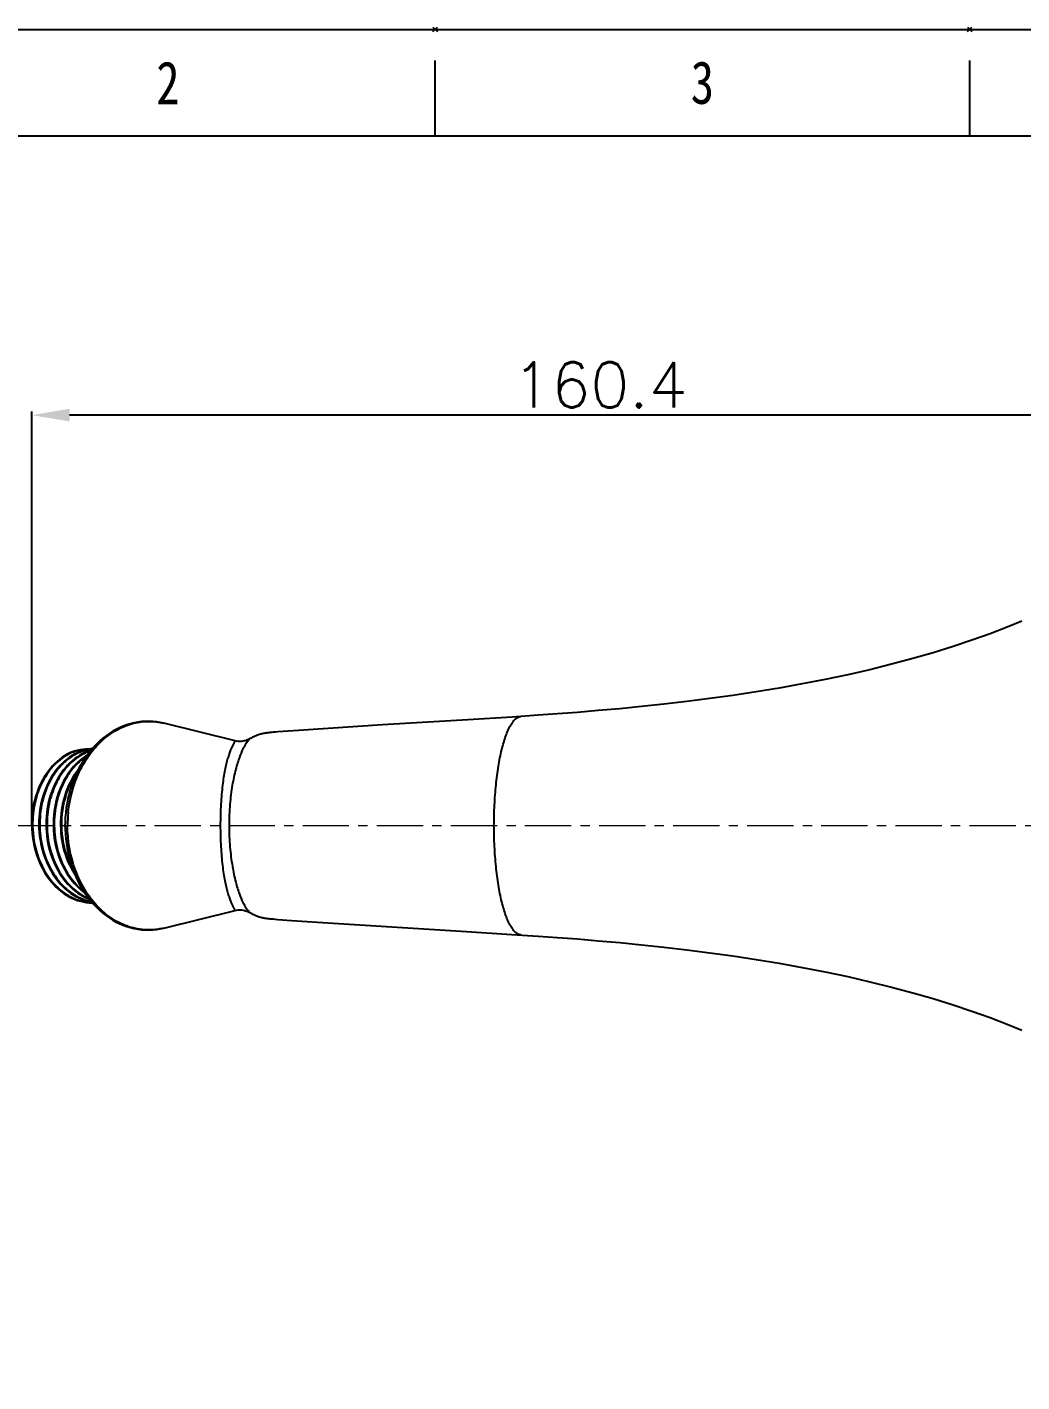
# Model space of a CAD drawing. Header units: millimetres. Extents: x 1241 to 1836, y -3 to 418.
# Drawn here: x 1343.3 to 1474.9, y 238.5 to 417.7 of the extents above; entities that cross this region are included whole.
import ezdxf

# ---------------------------------------------------------------- set-up
doc = ezdxf.new("R2010")
doc.units = ezdxf.units.MM
doc.header["$LTSCALE"] = 32.67
doc.header["$PDMODE"] = 3
doc.header["$PDSIZE"] = 0.3
doc.linetypes.add('CENTER', pattern=[0.6, 0.375, -0.075, 0.075, -0.075])
doc.layers.get('0').update_dxf_attribs({"linetype": 'CONTINUOUS'})
doc.layers.get('Defpoints').update_dxf_attribs({"linetype": 'CONTINUOUS'})
doc.layers.add('1', color=7, linetype='CONTINUOUS')
doc.layers.add('\\M+5B3DF\\M+5B4E7\\M+5CFDF', color=3, linetype='CONTINUOUS', lineweight=18)
doc.layers.add('\\M+5D6D0\\M+5D0C4\\M+5CFDF', color=1, linetype='CENTER', lineweight=18)
doc.styles.add('\\M+5CAFD\\M+5D7D6', font='txt.shx')
doc.styles.get("Standard").update_dxf_attribs({"font": 'txt', "width": 0.8})
doc.dimstyles.new('X\\M+5B3DF\\M+5B4E7\\M+5D1F9\\M+5CABD', dxfattribs={"dimtxt": 2, "dimasz": 1.5, "dimexe": 0.5, "dimexo": 0, "dimgap": 1, "dimtad": 1, "dimtoh": 1, "dimdec": 1, "dimzin": 1, "dimdsep": 46, "dimtxsty": '\\M+5CAFD\\M+5D7D6', "dimcen": 0, "dimadec": 0, "dimazin": 0, "dimtfac": 1, "dimtdec": 1, "dimtmove": 0, "dimatfit": 3, "dimfxl": 0, "dimtolj": 1, "dimtzin": 0, "dimarcsym": 0})

# ---------------------------------------------------------------- blocks, each defined once
blk = doc.blocks.new('*D56')
at = {"layer": '\\M+5B3DF\\M+5B4E7\\M+5CFDF', "color": 0, "lineweight": -2}
for p, q in [((1343.87, 312.11), (1343.87, 366.84)), ((1499.31, 366.34), (1348.87, 366.34)), ((1504.31, 309.65), (1504.31, 366.84))]:
    blk.add_line(p, q, dxfattribs=at)
at = {"layer": '\\M+5B3DF\\M+5B4E7\\M+5CFDF', "color": 0}
for points in [[(1348.87, 367.18), (1348.87, 365.51), (1343.87, 366.34)], [(1499.31, 367.18), (1499.31, 365.51), (1504.31, 366.34)]]:
    blk.add_solid(points, dxfattribs=at)
at = {"layer": 'Defpoints', "color": 0}
for p in [(1343.87, 366.34), (1343.87, 312.11), (1504.31, 309.65)]:
    blk.add_point(p, dxfattribs=at)
at = {"layer": '\\M+5B3DF\\M+5B4E7\\M+5CFDF', "color": 0, "insert": (1419.05, 373.34), "char_height": 6, "attachment_point": 2, "style": '\\M+5CAFD\\M+5D7D6'}
blk.add_mtext('\\A1;160.4', dxfattribs=at)

msp = doc.modelspace()

# ---------------------------------------------------------------- linework, layer by layer
for p, q in [((1397.24, 403.22), (1397.24, 413.22)), ((1467.95, 403.22), (1467.95, 413.22)), ((1821.48, 403.22), (1255.83, 403.22))]:
    msp.add_line(p, q)
msp.add_lwpolyline([(1241.69, 417.36), (1835.62, 417.36), (1835.62, -2.64), (1241.69, -2.64)], close=True)
for p in [(1397.24, 417.36), (1467.95, 417.36)]:
    msp.add_point(p)
at = {"layer": '1', "color": 7, "linetype": 'Continuous'}
for p, q in [((1407.43, 326.42), (1401.58, 326.06)), ((1410.88, 326.65), (1407.43, 326.42)), ((1370.78, 323.25), (1361.34, 325.61)), ((1374.94, 324.3), (1374.87, 324.29)), ((1375, 324.31), (1374.94, 324.3)), ((1375.06, 324.32), (1375, 324.31)), ((1375.12, 324.32), (1375.06, 324.32)), ((1375.22, 324.34), (1375.12, 324.32)), ((1375.28, 324.34), (1375.22, 324.34)), ((1375.37, 324.35), (1375.28, 324.34)), ((1375.51, 324.37), (1375.37, 324.35)), ((1375.65, 324.38), (1375.51, 324.37)), ((1375.83, 324.4), (1375.65, 324.38)), ((1376.07, 324.42), (1375.83, 324.4)), ((1376.43, 324.45), (1376.07, 324.42)), ((1379.15, 324.65), (1376.43, 324.45)), ((1390.28, 325.37), (1379.15, 324.65)), ((1401.58, 326.06), (1390.28, 325.37)), ((1370.76, 323.26), (1370.76, 323.26)), ((1372.77, 323.56), (1372.76, 323.55)), ((1374.81, 324.28), (1374.75, 324.27)), ((1374.87, 324.29), (1374.81, 324.28)), ((1349.52, 321.9), (1349.15, 321.78)), ((1349.15, 321.78), (1349.15, 321.78)), ((1350.27, 321.85), (1349.91, 321.69)), ((1350.91, 321.72), (1350.56, 321.54)), ((1347, 314.9), (1346.91, 314.42)), ((1370.76, 300.84), (1370.76, 300.84)), ((1372.77, 300.54), (1372.77, 300.54)), ((1374.86, 299.81), (1374.93, 299.8)), ((1374.93, 299.8), (1374.99, 299.79)), ((1374.99, 299.79), (1375.05, 299.78)), ((1375.05, 299.78), (1375.12, 299.78)), ((1375.12, 299.78), (1375.18, 299.77)), ((1375.18, 299.77), (1375.28, 299.76)), ((1375.28, 299.76), (1375.38, 299.75)), ((1375.38, 299.75), (1375.48, 299.74)), ((1375.48, 299.74), (1375.62, 299.72)), ((1375.62, 299.72), (1375.81, 299.71)), ((1375.81, 299.71), (1376.05, 299.68)), ((1376.05, 299.68), (1376.42, 299.65)), ((1376.42, 299.65), (1378.22, 299.52)), ((1378.22, 299.52), (1383.74, 299.14)), ((1383.74, 299.14), (1401.38, 298.05)), ((1401.38, 298.05), (1407.39, 297.68))]:
    msp.add_line(p, q, dxfattribs=at)
for points in [[(1474.85, 339.11), (1472.91, 338.31), (1470.64, 337.43), (1468.25, 336.57), (1465.74, 335.74), (1463.12, 334.92), (1460.41, 334.14), (1457.61, 333.4), (1454.74, 332.68), (1451.81, 332.01), (1448.82, 331.38), (1445.79, 330.8), (1442.74, 330.25), (1439.68, 329.75), (1436.6, 329.28), (1433.55, 328.86), (1430.51, 328.48), (1427.5, 328.13), (1424.54, 327.81), (1421.65, 327.52), (1418.81, 327.26), (1416.07, 327.03), (1413.42, 326.83), (1410.88, 326.65)], [(1361.34, 325.61), (1360.85, 325.71), (1360.36, 325.79), (1359.87, 325.83), (1359.38, 325.85), (1358.89, 325.84), (1358.39, 325.81), (1357.9, 325.74), (1357.41, 325.65), (1356.93, 325.53), (1356.45, 325.39), (1355.97, 325.21), (1355.5, 325.01), (1355.04, 324.78), (1354.59, 324.53), (1354.14, 324.25), (1353.71, 323.94), (1353.28, 323.61), (1352.87, 323.26), (1352.47, 322.88), (1352.08, 322.48), (1351.71, 322.05), (1351.36, 321.61), (1351.02, 321.14), (1350.7, 320.66), (1350.39, 320.16), (1350.11, 319.64), (1349.84, 319.1), (1349.59, 318.55), (1349.37, 317.99), (1349.16, 317.41), (1348.97, 316.83), (1348.81, 316.23), (1348.66, 315.63), (1348.54, 315.01), (1348.44, 314.39), (1348.37, 313.77), (1348.31, 313.14), (1348.28, 312.51), (1348.27, 312.05)], [(1372.76, 323.56), (1372.73, 323.54), (1372.64, 323.49), (1372.55, 323.44), (1372.43, 323.39), (1372.3, 323.34), (1372.15, 323.29), (1371.98, 323.25), (1371.79, 323.21), (1371.59, 323.19), (1371.37, 323.18), (1371.16, 323.19), (1370.96, 323.22), (1370.78, 323.25)], [(1374.75, 324.27), (1374.71, 324.27), (1374.68, 324.26), (1374.64, 324.26), (1374.61, 324.25), (1374.57, 324.24), (1374.53, 324.23), (1374.49, 324.23), (1374.45, 324.22), (1374.41, 324.21), (1374.36, 324.2), (1374.32, 324.19), (1374.27, 324.18), (1374.22, 324.16), (1374.16, 324.15), (1374.1, 324.13), (1374.04, 324.12), (1373.97, 324.09), (1373.89, 324.07), (1373.81, 324.04), (1373.73, 324.01), (1373.64, 323.98), (1373.54, 323.94), (1373.44, 323.9), (1373.34, 323.85), (1373.23, 323.8), (1373.12, 323.75), (1373.01, 323.69), (1372.9, 323.63), (1372.78, 323.57), (1372.77, 323.56)], [(1349.15, 321.78), (1348.9, 321.67), (1348.55, 321.49), (1348.21, 321.29), (1347.87, 321.06), (1347.54, 320.81), (1347.23, 320.55), (1346.92, 320.26), (1346.62, 319.95), (1346.34, 319.63), (1346.07, 319.28), (1345.81, 318.92), (1345.56, 318.54), (1345.33, 318.15), (1345.12, 317.74), (1344.92, 317.32), (1344.74, 316.89), (1344.57, 316.45), (1344.42, 315.99), (1344.29, 315.53), (1344.17, 315.05), (1344.08, 314.58), (1344, 314.09), (1343.94, 313.6), (1343.9, 313.11), (1343.87, 312.61), (1343.87, 312.11), (1343.88, 311.61), (1343.92, 311.12), (1343.97, 310.62), (1344.04, 310.13), (1344.13, 309.64), (1344.23, 309.16), (1344.36, 308.69), (1344.5, 308.22), (1344.66, 307.77), (1344.84, 307.32), (1345.03, 306.88), (1345.24, 306.46), (1345.47, 306.05), (1345.71, 305.65), (1345.97, 305.27), (1346.24, 304.91), (1346.52, 304.56), (1346.82, 304.23), (1347.12, 303.92), (1347.44, 303.62), (1347.77, 303.35), (1348.11, 303.1), (1348.46, 302.87), (1348.82, 302.66), (1349.18, 302.47), (1349.55, 302.31), (1349.93, 302.17), (1350.31, 302.05), (1350.7, 301.96), (1351.09, 301.89), (1351.48, 301.84), (1351.87, 301.82), (1351.91, 301.82)], [(1349.91, 321.69), (1349.55, 321.51), (1349.21, 321.31), (1348.87, 321.09), (1348.54, 320.85), (1348.22, 320.58), (1347.92, 320.3), (1347.62, 320), (1347.33, 319.67), (1347.06, 319.33), (1346.8, 318.97), (1346.55, 318.6), (1346.32, 318.21), (1346.1, 317.8), (1345.9, 317.39), (1345.72, 316.95), (1345.55, 316.51), (1345.39, 316.06), (1345.26, 315.6), (1345.14, 315.12), (1345.04, 314.65), (1344.96, 314.16), (1344.9, 313.67), (1344.85, 313.18), (1344.83, 312.68), (1344.82, 312.18), (1344.83, 311.69), (1344.86, 311.19), (1344.91, 310.69), (1344.98, 310.2), (1345.07, 309.71), (1345.17, 309.23), (1345.29, 308.76), (1345.43, 308.29), (1345.59, 307.83), (1345.77, 307.38), (1345.96, 306.95), (1346.16, 306.52), (1346.39, 306.11), (1346.63, 305.71), (1346.88, 305.33), (1347.15, 304.96), (1347.43, 304.61), (1347.72, 304.28), (1348.03, 303.96), (1348.35, 303.67), (1348.68, 303.39), (1349.02, 303.14), (1349.36, 302.9), (1349.72, 302.69), (1350.08, 302.5), (1350.45, 302.33), (1350.83, 302.19), (1351.21, 302.07), (1351.59, 301.97), (1351.82, 301.93)], [(1350.56, 321.54), (1350.21, 321.35), (1349.88, 321.13), (1349.55, 320.89), (1349.23, 320.63), (1348.91, 320.34), (1348.62, 320.04), (1348.33, 319.72), (1348.05, 319.38), (1347.79, 319.03), (1347.54, 318.66), (1347.31, 318.27), (1347.09, 317.87), (1346.88, 317.45), (1346.7, 317.02), (1346.52, 316.58), (1346.37, 316.13), (1346.23, 315.67), (1346.11, 315.2), (1346.01, 314.72), (1345.93, 314.23), (1345.86, 313.75), (1345.81, 313.25), (1345.78, 312.76), (1345.77, 312.26), (1345.78, 311.76), (1345.81, 311.26), (1345.86, 310.77), (1345.92, 310.28), (1346.01, 309.79), (1346.11, 309.31), (1346.23, 308.83), (1346.36, 308.36), (1346.52, 307.9), (1346.69, 307.45), (1346.88, 307.01), (1347.09, 306.58), (1347.31, 306.17), (1347.54, 305.77), (1347.8, 305.38), (1348.06, 305.01), (1348.34, 304.66), (1348.63, 304.32), (1348.94, 304.01), (1349.25, 303.71), (1349.58, 303.43), (1349.92, 303.17), (1350.26, 302.94), (1350.62, 302.72), (1350.98, 302.53), (1351.35, 302.36), (1351.52, 302.29)], [(1351.16, 321.34), (1351, 321.24), (1350.66, 321.01), (1350.33, 320.75), (1350.01, 320.48), (1349.71, 320.19), (1349.41, 319.87), (1349.13, 319.54), (1348.86, 319.19), (1348.6, 318.82), (1348.36, 318.44), (1348.13, 318.04), (1347.92, 317.63), (1347.73, 317.2), (1347.55, 316.76), (1347.38, 316.31), (1347.24, 315.85), (1347.11, 315.38), (1347, 314.9)], [(1351.31, 322.16), (1351.02, 322.16), (1350.65, 322.13), (1350.27, 322.08), (1349.9, 322), (1349.52, 321.9)], [(1351.88, 322.25), (1351.74, 322.23), (1351.37, 322.17), (1351, 322.09), (1350.63, 321.98), (1350.27, 321.85)], [(1351.68, 322.01), (1351.64, 322), (1351.27, 321.87), (1350.91, 321.72)], [(1350.01, 319.45), (1349.91, 319.32), (1349.64, 318.95), (1349.4, 318.58), (1349.16, 318.18), (1348.95, 317.77), (1348.75, 317.35), (1348.56, 316.92), (1348.39, 316.47), (1348.24, 316.01), (1348.11, 315.55), (1347.99, 315.07), (1347.89, 314.59), (1347.81, 314.1)], [(1346.91, 314.42), (1346.84, 313.93), (1346.78, 313.43), (1346.75, 312.94), (1346.73, 312.44), (1346.73, 311.94), (1346.75, 311.43), (1346.79, 310.94), (1346.85, 310.44), (1346.93, 309.95), (1347.03, 309.46), (1347.14, 308.98), (1347.27, 308.5), (1347.42, 308.04), (1347.59, 307.58), (1347.78, 307.14), (1347.98, 306.7), (1348.2, 306.28), (1348.43, 305.88), (1348.68, 305.48), (1348.95, 305.11), (1349.22, 304.75), (1349.51, 304.41), (1349.82, 304.08), (1350.13, 303.78), (1350.46, 303.49), (1350.8, 303.23), (1350.88, 303.17)], [(1347.81, 314.1), (1347.75, 313.61), (1347.71, 313.11), (1347.69, 312.61), (1347.68, 312.11), (1347.7, 311.61), (1347.73, 311.11), (1347.78, 310.61), (1347.85, 310.12), (1347.94, 309.63), (1348.05, 309.15), (1348.18, 308.67), (1348.32, 308.2), (1348.49, 307.74), (1348.66, 307.29), (1348.86, 306.85), (1349.07, 306.43), (1349.3, 306.02), (1349.55, 305.62), (1349.59, 305.55)], [(1348.27, 312.05), (1348.28, 311.57), (1348.32, 310.94), (1348.37, 310.32), (1348.45, 309.7), (1348.55, 309.08), (1348.67, 308.46), (1348.81, 307.86), (1348.98, 307.26), (1349.16, 306.68), (1349.37, 306.1), (1349.6, 305.54), (1349.84, 304.99), (1350.11, 304.45), (1350.4, 303.94), (1350.7, 303.43), (1351.02, 302.95), (1351.36, 302.49), (1351.72, 302.04), (1352.09, 301.62), (1352.47, 301.22), (1352.87, 300.84), (1353.29, 300.48), (1353.71, 300.15), (1354.15, 299.85), (1354.59, 299.57), (1355.05, 299.31), (1355.51, 299.09), (1355.98, 298.89), (1356.45, 298.71), (1356.93, 298.57), (1357.42, 298.45), (1357.91, 298.36), (1358.4, 298.29), (1358.89, 298.26), (1359.38, 298.25), (1359.87, 298.27), (1360.36, 298.32), (1360.85, 298.39), (1361.34, 298.49), (1370.76, 300.84)], [(1370.76, 300.84), (1370.78, 300.85), (1370.98, 300.89), (1371.18, 300.91), (1371.4, 300.92), (1371.62, 300.91), (1371.83, 300.88), (1372.01, 300.85), (1372.17, 300.8), (1372.31, 300.76), (1372.44, 300.71), (1372.55, 300.66), (1372.65, 300.61), (1372.73, 300.56)], [(1372.73, 300.56), (1372.83, 300.51), (1372.93, 300.45), (1373.03, 300.39), (1373.14, 300.34), (1373.24, 300.29), (1373.34, 300.24), (1373.44, 300.2), (1373.53, 300.16), (1373.63, 300.12), (1373.72, 300.09), (1373.8, 300.06), (1373.89, 300.03), (1373.96, 300.01), (1374.04, 299.99), (1374.1, 299.97), (1374.16, 299.95), (1374.22, 299.93), (1374.27, 299.92), (1374.33, 299.91), (1374.37, 299.9), (1374.42, 299.89), (1374.46, 299.88), (1374.51, 299.87), (1374.55, 299.86), (1374.58, 299.86), (1374.62, 299.85), (1374.66, 299.84), (1374.69, 299.84), (1374.73, 299.83), (1374.76, 299.82), (1374.8, 299.82), (1374.86, 299.81)], [(1407.39, 297.68), (1410.88, 297.45), (1413.42, 297.27), (1416.07, 297.07), (1418.81, 296.84), (1421.65, 296.58), (1424.54, 296.29), (1427.5, 295.97), (1430.51, 295.62), (1433.55, 295.24), (1436.6, 294.82), (1439.68, 294.35), (1442.74, 293.85), (1445.79, 293.31), (1448.82, 292.72), (1451.81, 292.09), (1454.74, 291.42), (1457.61, 290.71), (1460.41, 289.96), (1463.12, 289.18), (1465.74, 288.36), (1468.25, 287.53), (1470.64, 286.67), (1472.91, 285.79), (1474.85, 284.99)]]:
    msp.add_lwpolyline(points, dxfattribs=at)
for centre, radius, start, end in [((1351.8, 315.75), 6.52, 113.7395, 115.2657), ((1351.77, 315.8), 6.45, 113.2335, 113.7379), ((1351.4, 315.75), 6.37, 104.1532, 109.9877), ((1351.34, 316.02), 6.09, 92.5796, 104.2089), ((1352.77, 315.71), 6.55, 114.1398, 116.1875), ((1353.82, 315.53), 6.76, 118.4189, 118.8318), ((1353.77, 315.61), 6.66, 115.4691, 118.425), ((1353.64, 315.89), 6.36, 108.7218, 115.5099), ((1359.55, 312.3), 12.71, 169.9658, 170.4664), ((1366.38, 311.95), 17.77, 174.1048, 179.6869), ((1366.23, 311.97), 17.62, 173.8923, 174.0999), ((1357.17, 312.25), 13.19, 180.8557, 181.0739), ((1354.45, 309.32), 7.54, 237.6795, 237.9376)]:
    msp.add_arc(centre, radius, start, end, dxfattribs=at)
for points, knots in [([(1405.02, 312.05), (1405.02, 312.97), (1405.07, 314.77), (1405.26, 317.4), (1405.57, 319.84), (1405.94, 321.71), (1406.29, 323.04), (1406.57, 323.9), (1406.86, 324.64), (1407.18, 325.28), (1407.51, 325.78), (1407.85, 326.17), (1408.21, 326.42), (1408.47, 326.49), (1408.59, 326.5)], [0, 0, 0, 0, 0.178253, 0.350762, 0.511898, 0.656303, 0.720718, 0.779241, 0.831452, 0.877096, 0.916113, 0.948829, 0.976156, 1, 1, 1, 1]), ([(1348.7, 313.84), (1348.9, 315.66), (1349.6, 318.32), (1351.17, 321.03), (1352.22, 322.36), (1353.35, 323.52), (1354.92, 324.7), (1357.02, 325.6), (1359.23, 325.94), (1360.69, 325.77), (1361.4, 325.59)], [0, 0, 0, 0, 0.279947, 0.413293, 0.477694, 0.540455, 0.661043, 0.776281, 0.888311, 1, 1, 1, 1]), ([(1368.86, 312.05), (1368.86, 313), (1368.9, 314.38), (1369.03, 316.16), (1369.14, 317.35), (1369.28, 318.42), (1369.44, 319.38), (1369.62, 320.21), (1369.82, 320.93), (1370.01, 321.53), (1370.21, 322.03), (1370.38, 322.43), (1370.51, 322.71), (1370.6, 322.88), (1370.65, 322.99), (1370.69, 323.07), (1370.72, 323.14), (1370.74, 323.19), (1370.75, 323.23), (1370.76, 323.25), (1370.76, 323.26), (1370.76, 323.26), (1370.76, 323.26)], [0, 0, 0, 0, 0.247525, 0.361646, 0.466125, 0.560408, 0.644529, 0.718695, 0.783387, 0.838865, 0.885422, 0.923352, 0.95293, 0.96473, 0.974644, 0.982764, 0.989188, 0.994021, 0.997364, 0.99932, 0.999807, 1, 1, 1, 1]), ([(1372.76, 323.56), (1372.73, 323.54), (1372.65, 323.48), (1372.53, 323.35), (1372.39, 323.17), (1372.12, 322.79), (1371.74, 322.1), (1371.27, 320.95), (1370.78, 319.35), (1370.35, 317.28), (1370.04, 314.79), (1369.97, 312.99), (1369.97, 312.05)], [0, 0, 0, 0, 0.009812, 0.023932, 0.043135, 0.068125, 0.137975, 0.23911, 0.376709, 0.55346, 0.765864, 1, 1, 1, 1]), ([(1349.02, 321.64), (1348.64, 321.46), (1347.9, 321.02), (1346.91, 320.17), (1346.03, 319.12), (1345.03, 317.49), (1344.18, 315.11), (1343.97, 313.08), (1343.99, 312.05)], [0, 0, 0, 0, 0.109846, 0.224165, 0.343441, 0.467676, 0.728431, 1, 1, 1, 1]), ([(1349.88, 321.59), (1349.47, 321.4), (1348.69, 320.91), (1347.65, 319.95), (1346.75, 318.79), (1345.74, 316.97), (1344.97, 314.36), (1344.85, 311.06), (1345.55, 307.85), (1346.79, 305.47), (1348.12, 303.95), (1349.23, 303.04), (1350.45, 302.37), (1351.32, 302.09), (1351.75, 302)], [0, 0, 0, 0, 0.055202, 0.112853, 0.173176, 0.236104, 0.368035, 0.504512, 0.639771, 0.768591, 0.829736, 0.888474, 0.945053, 1, 1, 1, 1]), ([(1350.55, 321.45), (1349.86, 321.07), (1348.54, 320), (1347.07, 317.84), (1346.13, 315.24), (1345.79, 312.39), (1346.07, 309.52), (1346.96, 306.84), (1348.4, 304.56), (1349.71, 303.39), (1350.41, 302.94)], [0, 0, 0, 0, 0.111215, 0.231471, 0.359885, 0.493433, 0.627952, 0.759165, 0.883686, 1, 1, 1, 1]), ([(1351.03, 321.16), (1350.52, 320.83), (1349.56, 320), (1348.4, 318.42), (1347.52, 316.57), (1347.17, 315.21), (1347.04, 314.51)], [0, 0, 0, 0, 0.230057, 0.474212, 0.731791, 1, 1, 1, 1]), ([(1349.15, 321.78), (1349.16, 321.78), (1349.2, 321.78), (1349.22, 321.75), (1349.23, 321.73)], [0, 0, 0, 0, 0.427813, 1, 1, 1, 1]), ([(1351.83, 322.19), (1351.68, 322.17), (1351.08, 322.07), (1350.5, 321.88), (1350.09, 321.69)], [0, 0, 0, 0, 0.247496, 1, 1, 1, 1]), ([(1349.78, 318.96), (1349.29, 318.26), (1348.48, 316.69), (1348.05, 314.98), (1347.93, 314.09)], [0, 0, 0, 0, 0.486976, 1, 1, 1, 1]), ([(1347.02, 314.4), (1346.85, 313.36), (1346.76, 311.24), (1347.37, 308.16), (1348.67, 305.43), (1349.99, 303.96), (1350.73, 303.39)], [0, 0, 0, 0, 0.260872, 0.520096, 0.768391, 1, 1, 1, 1]), ([(1347.93, 314.09), (1347.73, 312.72), (1347.78, 309.94), (1348.69, 307.3), (1349.36, 306.13)], [0, 0, 0, 0, 0.507241, 1, 1, 1, 1]), ([(1343.99, 312), (1344.01, 310.71), (1344.42, 308.19), (1345.86, 305.38), (1347.47, 303.65), (1348.83, 302.68), (1350.31, 302.06), (1351.35, 301.89), (1351.87, 301.87)], [0, 0, 0, 0, 0.275451, 0.536852, 0.659847, 0.77723, 0.889999, 1, 1, 1, 1]), ([(1348.27, 312.05), (1348.27, 312.05), (1348.28, 312.05), (1348.28, 312.05), (1348.29, 312.05), (1348.3, 312.05), (1348.33, 312.05), (1348.36, 312.05), (1348.41, 312.05), (1348.47, 312.05), (1348.53, 312.05), (1348.58, 312.05), (1348.6, 312.05)], [0, 0, 0, 0, 0.0041, 0.016376, 0.036813, 0.065385, 0.146577, 0.259175, 0.402224, 0.574495, 0.774478, 1, 1, 1, 1]), ([(1361.4, 298.51), (1360.64, 298.32), (1359.05, 298.15), (1356.66, 298.59), (1354.42, 299.69), (1352.44, 301.38), (1350.79, 303.58), (1349.13, 307.08), (1348.61, 310.06), (1348.6, 312.05)], [0, 0, 0, 0, 0.110464, 0.221553, 0.336496, 0.457531, 0.585511, 0.719936, 1, 1, 1, 1]), ([(1370.76, 300.84), (1370.76, 300.84), (1370.76, 300.85), (1370.76, 300.86), (1370.75, 300.88), (1370.74, 300.92), (1370.72, 300.97), (1370.69, 301.04), (1370.64, 301.13), (1370.59, 301.23), (1370.5, 301.41), (1370.37, 301.69), (1370.19, 302.1), (1370, 302.61), (1369.8, 303.23), (1369.61, 303.95), (1369.43, 304.79), (1369.27, 305.75), (1369.08, 307.25), (1368.91, 309.37), (1368.86, 311.12), (1368.86, 312.05)], [0, 0, 0, 0, 0.000256, 0.000808, 0.002888, 0.006356, 0.011336, 0.017948, 0.026309, 0.036515, 0.048642, 0.078965, 0.117673, 0.164963, 0.221112, 0.286491, 0.361434, 0.446186, 0.540685, 0.757028, 1, 1, 1, 1]), ([(1369.97, 312.05), (1369.97, 311.11), (1370.05, 309.31), (1370.36, 306.81), (1370.79, 304.73), (1371.27, 303.13), (1371.74, 301.99), (1372.13, 301.3), (1372.39, 300.92), (1372.54, 300.74), (1372.66, 300.62), (1372.73, 300.56), (1372.77, 300.54)], [0, 0, 0, 0, 0.234732, 0.447542, 0.6244, 0.761879, 0.862823, 0.932466, 0.95733, 0.976395, 0.990368, 1, 1, 1, 1]), ([(1408.59, 297.6), (1408.47, 297.61), (1408.21, 297.68), (1407.85, 297.93), (1407.51, 298.32), (1407.18, 298.82), (1406.86, 299.46), (1406.57, 300.2), (1406.29, 301.06), (1405.94, 302.39), (1405.57, 304.26), (1405.26, 306.7), (1405.07, 309.33), (1405.02, 311.13), (1405.02, 312.05)], [0, 0, 0, 0, 0.023844, 0.051171, 0.083887, 0.122904, 0.168548, 0.220759, 0.279282, 0.343697, 0.488102, 0.649238, 0.821747, 1, 1, 1, 1]), ([(1350.44, 302.92), (1350.52, 302.87), (1350.84, 302.68), (1351.17, 302.51), (1351.43, 302.4)], [0, 0, 0, 0, 0.252692, 1, 1, 1, 1])]:
    msp.add_open_spline(points, degree=3, knots=knots, dxfattribs=at)
at = {"layer": '\\M+5D6D0\\M+5D0C4\\M+5CFDF', "ltscale": 0.5}
msp.add_line((1513.25, 312.05), (1337.58, 312.05), dxfattribs=at)

# ---------------------------------------------------------------- texts
at = {"char_height": 5.66, "attachment_point": 5}
for s, insert in [('2', (1361.89, 410.29)), ('3', (1432.59, 410.29))]:
    msp.add_mtext_dynamic_manual_height_columns(s, width=50, gutter_width=12.5, heights=[0], dxfattribs=dict(at, insert=insert))

# ---------------------------------------------------------------- dimensions: what is measured, and where the dimension line sits
at = {"layer": '\\M+5B3DF\\M+5B4E7\\M+5CFDF'}
dim = msp.add_linear_dim(base=(1343.87, 366.34), p1=(1504.31, 309.65), p2=(1343.87, 312.11), angle=180, dimstyle='X\\M+5B3DF\\M+5B4E7\\M+5D1F9\\M+5CABD', override={"dimtxt": 6, "dimasz": 5}, dxfattribs=at)
dim.commit()
dim.dimension.update_dxf_attribs({"geometry": '*D56', "text_midpoint": (1419.05, 366.34), "dimtype": 160})

doc.saveas('drawing.dxf')
